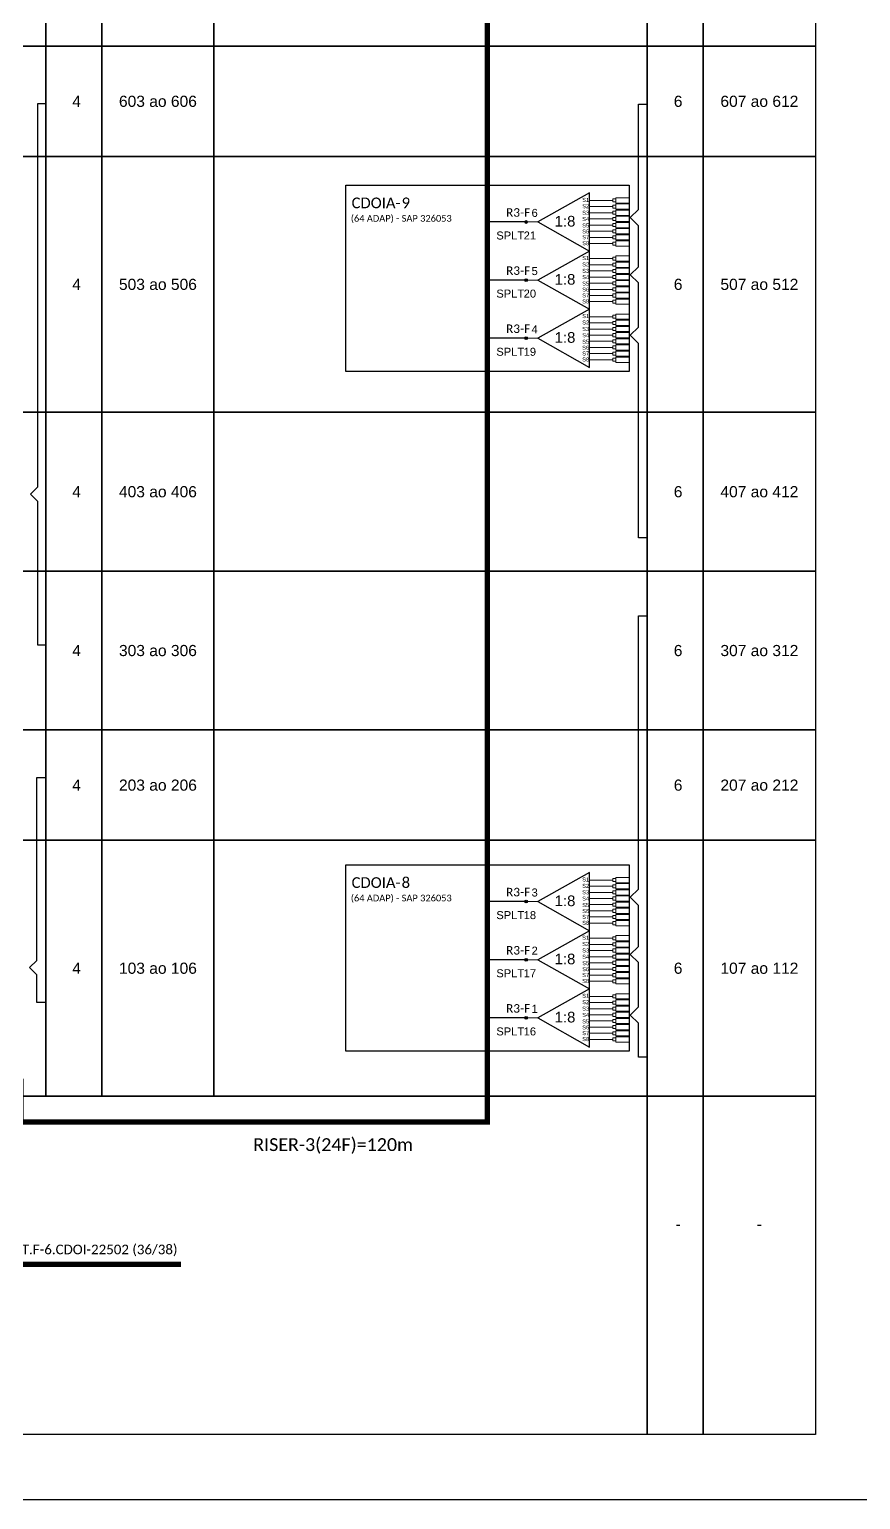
# Model space of a CAD drawing. Extents: x -1126 to 749, y 705 to 1299.
# Drawn here: x -832.1 to -677.8, y 705 to 977.8 of the extents above; entities that cross this region are included whole.
import ezdxf
from ezdxf.enums import TextEntityAlignment as Align

# ---------------------------------------------------------------- set-up
doc = ezdxf.new("R2010")
doc.units = 0
doc.styles.add('ARIAL', font='arial.ttf')
doc.styles.add('WMF-Calibri0', font='calibri.ttf')

# ---------------------------------------------------------------- blocks, each defined once
blk = doc.blocks.new('SPLT_1-8_SC-APC')
at = {"color": 1}
blk.add_lwpolyline([(-7.37, -2.1), (-17.04, -7.55), (-7.37, -13), (-7.37, -2.1)], dxfattribs=at)
at = {"color": 3, "lineweight": 0}
for points in [[(-2.99, -3.51), (-7.37, -3.51)], [(-7.37, -4.66), (-2.99, -4.66)], [(-2.41, -3.02), (-2.41, -4)], [(-2.41, -3.02), (0, -3.02)], [(-2.41, -4), (0, -4)], [(-2.41, -4.17), (-2.41, -5.16)], [(-2.41, -4.17), (0, -4.17)], [(-2.41, -5.16), (0, -5.16)], [(-2.41, -5.32), (-2.41, -6.31)], [(-2.41, -5.32), (0, -5.32)], [(-7.37, -5.82), (-2.99, -5.82)], [(-7.37, -6.97), (-2.99, -6.97)], [(-7.37, -8.12), (-2.99, -8.12)], [(-2.41, -6.31), (0, -6.31)], [(-2.41, -6.48), (-2.41, -7.46)], [(-2.41, -6.48), (0, -6.48)], [(-2.41, -7.46), (0, -7.46)], [(-2.41, -7.63), (-2.41, -8.62)], [(-2.41, -7.63), (0, -7.63)], [(-7.37, -9.28), (-2.99, -9.28)], [(-7.37, -10.43), (-2.99, -10.43)], [(-2.41, -8.62), (0, -8.62)], [(-2.41, -8.78), (-2.41, -9.77)], [(-2.41, -8.78), (0, -8.78)], [(-2.41, -9.77), (0, -9.77)], [(-2.41, -9.94), (-2.41, -10.92)], [(-2.41, -9.94), (0, -9.94)], [(-2.41, -10.92), (0, -10.92)], [(-7.37, -11.58), (-2.99, -11.58)], [(-2.41, -11.09), (-2.41, -12.08)], [(-2.41, -11.09), (0, -11.09)], [(-2.41, -12.08), (0, -12.08)]]:
    blk.add_lwpolyline(points, dxfattribs=at)
for points in [[(-2.99, -3.22), (-2.41, -3.22), (-2.41, -3.8), (-2.99, -3.8)], [(-2.99, -4.38), (-2.41, -4.38), (-2.41, -4.95), (-2.99, -4.95)], [(-2.99, -5.53), (-2.41, -5.53), (-2.41, -6.1), (-2.99, -6.1)], [(-2.99, -6.68), (-2.41, -6.68), (-2.41, -7.26), (-2.99, -7.26)], [(-2.99, -7.84), (-2.41, -7.84), (-2.41, -8.41), (-2.99, -8.41)], [(-2.99, -8.99), (-2.41, -8.99), (-2.41, -9.56), (-2.99, -9.56)], [(-2.99, -10.14), (-2.41, -10.14), (-2.41, -10.72), (-2.99, -10.72)], [(-2.99, -11.3), (-2.41, -11.3), (-2.41, -11.87), (-2.99, -11.87)]]:
    blk.add_lwpolyline(points, close=True, dxfattribs=at)
at = {"color": 1, "lineweight": 0}
blk.add_lwpolyline([(-17.04, -7.55), (-19.26, -7.55)], dxfattribs=at)
at = {"color": 1, "style": 'ARIAL'}
for s, height, p in [('S1', 0.75, (-8.74, -3.78)), ('S2', 0.75, (-8.74, -4.97)), ('S3', 0.75, (-8.74, -6.18)), ('1:8', 2, (-13.91, -8.4)), ('S4', 0.75, (-8.74, -7.36)), ('S5', 0.75, (-8.74, -8.57)), ('S6', 0.75, (-8.74, -9.69)), ('S7', 0.75, (-8.74, -10.78)), ('S8', 0.75, (-8.74, -11.9))]:
    blk.add_text(s, height=height, dxfattribs=at).set_placement(p)

msp = doc.modelspace()

# ---------------------------------------------------------------- hatches: boundary and pattern name
h = msp.add_hatch(color=3)
h.dxf.hatch_style = 1
edge = h.paths.add_edge_path()
edge.add_arc((-739.87, 942.06), 0.254, 0, 360)
h = msp.add_hatch(color=3)
h.dxf.hatch_style = 1
edge = h.paths.add_edge_path()
edge.add_arc((-739.87, 931.27), 0.254, 0, 360)
h = msp.add_hatch(color=3)
h.dxf.hatch_style = 1
edge = h.paths.add_edge_path()
edge.add_arc((-739.87, 920.49), 0.254, 0, 360)
h = msp.add_hatch(color=3)
h.dxf.hatch_style = 1
edge = h.paths.add_edge_path()
edge.add_arc((-739.87, 815.97), 0.254, 0, 360)
h = msp.add_hatch(color=3)
h.dxf.hatch_style = 1
edge = h.paths.add_edge_path()
edge.add_arc((-739.87, 805.18), 0.254, 0, 360)
h = msp.add_hatch(color=3)
h.dxf.hatch_style = 1
edge = h.paths.add_edge_path()
edge.add_arc((-739.87, 794.39), 0.254, 0, 360)

# ---------------------------------------------------------------- linework, layer by layer
for points in [[(-1126.29, 705.02), (-287.73, 705.02), (-287.73, 1299.02), (-1126.29, 1299.02), (-1126.29, 705.02)], [(-829.08, 717.1), (-995.48, 717.1), (-995.48, 779.87), (-829.08, 779.87)], [(-829.08, 779.87), (-818.67, 779.87)], [(-818.67, 779.87), (-797.84, 779.87)], [(-797.84, 779.87), (-717.39, 779.87), (-717.39, 717.1), (-797.84, 717.1)], [(-818.67, 717.1), (-829.08, 717.1)], [(-797.84, 717.1), (-818.67, 717.1)]]:
    msp.add_lwpolyline(points)
at = {"color": 30, "const_width": 0.99}
msp.add_lwpolyline([(-956.88, 768.69), (-956.88, 782.65), (-942.66, 782.65), (-942.66, 784.61), (-920.71, 784.61), (-920.71, 782.65), (-833.7, 782.65), (-833.7, 775.07), (-747.06, 775.07), (-747.06, 783.24), (-747.06, 1126.21)], dxfattribs=at)
for points in [[(-995.48, 1004.16), (-829.08, 1004.16), (-829.08, 974.69), (-995.48, 974.69)], [(-829.08, 1004.16), (-818.67, 1004.16), (-818.67, 974.69), (-829.08, 974.69)], [(-818.67, 1004.16), (-797.84, 1004.16), (-797.84, 974.69), (-818.67, 974.69)], [(-797.84, 1004.16), (-717.39, 1004.16), (-717.39, 974.69), (-797.84, 974.69)], [(-717.39, 1004.16), (-706.97, 1004.16), (-706.97, 974.69), (-717.39, 974.69)], [(-706.97, 1004.16), (-686.14, 1004.16), (-686.14, 974.69), (-706.97, 974.69)], [(-995.48, 974.69), (-829.08, 974.69), (-829.08, 954.22), (-995.48, 954.22)], [(-829.08, 974.69), (-818.67, 974.69), (-818.67, 954.22), (-829.08, 954.22)], [(-818.67, 974.69), (-797.84, 974.69), (-797.84, 954.22), (-818.67, 954.22)], [(-797.84, 974.69), (-717.39, 974.69), (-717.39, 954.22), (-797.84, 954.22)], [(-717.39, 974.69), (-706.97, 974.69), (-706.97, 954.22), (-717.39, 954.22)], [(-706.97, 974.69), (-686.14, 974.69), (-686.14, 954.22), (-706.97, 954.22)], [(-995.48, 954.22), (-829.08, 954.22), (-829.08, 906.75), (-995.48, 906.75)], [(-829.08, 954.22), (-818.67, 954.22), (-818.67, 906.75), (-829.08, 906.75)], [(-818.67, 954.22), (-797.84, 954.22), (-797.84, 906.75), (-818.67, 906.75)], [(-797.84, 954.22), (-717.39, 954.22), (-717.39, 906.75), (-797.84, 906.75)], [(-717.39, 954.22), (-706.97, 954.22), (-706.97, 906.75), (-717.39, 906.75)], [(-706.97, 954.22), (-686.14, 954.22), (-686.14, 906.75), (-706.97, 906.75)], [(-995.48, 906.75), (-829.08, 906.75), (-829.08, 877.28), (-995.48, 877.28)], [(-829.08, 906.75), (-818.67, 906.75), (-818.67, 877.28), (-829.08, 877.28)], [(-818.67, 906.75), (-797.84, 906.75), (-797.84, 877.28), (-818.67, 877.28)], [(-797.84, 906.75), (-717.39, 906.75), (-717.39, 877.28), (-797.84, 877.28)], [(-717.39, 906.75), (-706.97, 906.75), (-706.97, 877.28), (-717.39, 877.28)], [(-706.97, 906.75), (-686.14, 906.75), (-686.14, 877.28), (-706.97, 877.28)], [(-995.48, 877.28), (-829.08, 877.28), (-829.08, 847.81), (-995.48, 847.81)], [(-829.08, 877.28), (-818.67, 877.28), (-818.67, 847.81), (-829.08, 847.81)], [(-818.67, 877.28), (-797.84, 877.28), (-797.84, 847.81), (-818.67, 847.81)], [(-797.84, 877.28), (-717.39, 877.28), (-717.39, 847.81), (-797.84, 847.81)], [(-717.39, 877.28), (-706.97, 877.28), (-706.97, 847.81), (-717.39, 847.81)], [(-706.97, 877.28), (-686.14, 877.28), (-686.14, 847.81), (-706.97, 847.81)], [(-995.48, 847.81), (-829.08, 847.81), (-829.08, 827.34), (-995.48, 827.34)], [(-829.08, 847.81), (-818.67, 847.81), (-818.67, 827.34), (-829.08, 827.34)], [(-818.67, 847.81), (-797.84, 847.81), (-797.84, 827.34), (-818.67, 827.34)], [(-797.84, 847.81), (-717.39, 847.81), (-717.39, 827.34), (-797.84, 827.34)], [(-717.39, 847.81), (-706.97, 847.81), (-706.97, 827.34), (-717.39, 827.34)], [(-706.97, 847.81), (-686.14, 847.81), (-686.14, 827.34), (-706.97, 827.34)], [(-995.48, 827.34), (-829.08, 827.34), (-829.08, 779.87), (-995.48, 779.87)], [(-829.08, 827.34), (-818.67, 827.34), (-818.67, 779.87), (-829.08, 779.87)], [(-818.67, 827.34), (-797.84, 827.34), (-797.84, 779.87), (-818.67, 779.87)], [(-797.84, 827.34), (-717.39, 827.34), (-717.39, 779.87), (-797.84, 779.87)], [(-717.39, 827.34), (-706.97, 827.34), (-706.97, 779.87), (-717.39, 779.87)], [(-706.97, 827.34), (-686.14, 827.34), (-686.14, 779.87), (-706.97, 779.87)], [(-717.39, 779.87), (-706.97, 779.87), (-706.97, 717.1), (-717.39, 717.1)], [(-706.97, 779.87), (-686.14, 779.87), (-686.14, 717.1), (-706.97, 717.1)]]:
    msp.add_lwpolyline(points, close=True)
at = {"color": 3}
for points in [[(-829.03, 863.52), (-830.52, 863.52), (-830.52, 890.23), (-831.93, 891.59), (-830.52, 892.95), (-830.52, 964.07), (-829.03, 964.07)], [(-719.02, 939.32), (-719.02, 941.37), (-720.57, 942.86), (-719.02, 944.35), (-719.02, 963.91), (-717.39, 963.91)], [(-719.02, 925.14), (-719.02, 930.75), (-720.58, 932.24), (-719.02, 933.73), (-719.02, 939.32), (-719.02, 939.32)], [(-717.38, 883.46), (-719.02, 883.46), (-719.02, 919.53), (-720.57, 921.03), (-719.02, 922.52), (-719.02, 925.14)], [(-719.02, 813.22), (-719.02, 815.27), (-720.57, 816.77), (-719.02, 818.26), (-719.02, 868.96), (-717.39, 868.96)], [(-829.22, 797.26), (-830.71, 797.26), (-830.71, 802.36), (-832.12, 803.72), (-830.71, 805.07), (-830.71, 839.02), (-829.22, 839.02)], [(-719.02, 799.05), (-719.02, 804.65), (-720.58, 806.15), (-719.02, 807.64), (-719.02, 813.22), (-719.02, 813.22)], [(-717.38, 787.13), (-719.02, 787.13), (-719.02, 793.44), (-720.57, 794.93), (-719.02, 796.43), (-719.02, 799.05)]]:
    msp.add_lwpolyline(points, dxfattribs=at)
at = {"color": 1}
for points in [[(-773.37, 948.9), (-720.77, 948.9), (-720.77, 914.29), (-773.37, 914.29)], [(-773.37, 822.8), (-720.77, 822.8), (-720.77, 788.19), (-773.37, 788.19)]]:
    msp.add_lwpolyline(points, close=True, dxfattribs=at)
at = {"color": 30}
for points in [[(-739.87, 942.06), (-747.06, 942.06)], [(-739.87, 931.27), (-747.06, 931.27)], [(-739.87, 920.49), (-747.06, 920.49)], [(-739.87, 815.97), (-747.06, 815.97)], [(-739.87, 805.18), (-747.06, 805.18)], [(-739.87, 794.39), (-747.06, 794.39)]]:
    msp.add_lwpolyline(points, dxfattribs=at)
at = {"color": 1, "const_width": 0.99}
msp.add_lwpolyline([(-803.96, 748.65), (-862.75, 748.65)], dxfattribs=at)
at = {"color": 3}
for centre in [(-739.87, 942.06), (-739.87, 931.27), (-739.87, 920.49), (-739.87, 815.97), (-739.87, 805.18), (-739.87, 794.39)]:
    msp.add_circle(centre, 0.254, dxfattribs=at)

# ---------------------------------------------------------------- block references
at = {"color": 3, "xscale": 0.9899999999999999, "yscale": 0.9899999999999999, "zscale": 0.9899999999999999}
for p in [(-720.8, 949.53), (-720.8, 938.74), (-720.8, 927.96), (-720.8, 823.44), (-720.8, 812.65), (-720.8, 801.86)]:
    msp.add_blockref('SPLT_1-8_SC-APC', p, dxfattribs=at)

# ---------------------------------------------------------------- texts
at = {"style": 'ARIAL'}
for s, p in [('4', (-823.35, 964.45)), ('603 ao 606', (-808.25, 964.45)), ('6', (-711.65, 964.45)), ('607 ao 612', (-696.56, 964.45)), ('4', (-823.35, 930.49)), ('503 ao 506', (-808.25, 930.49)), ('6', (-711.65, 930.49)), ('507 ao 512', (-696.56, 930.49)), ('4', (-823.35, 892.02)), ('403 ao 406', (-808.25, 892.02)), ('6', (-711.65, 892.02)), ('407 ao 412', (-696.56, 892.02)), ('4', (-823.35, 862.55)), ('303 ao 306', (-808.25, 862.55)), ('6', (-711.65, 862.55)), ('307 ao 312', (-696.56, 862.55)), ('4', (-823.35, 837.58)), ('203 ao 206', (-808.25, 837.58)), ('6', (-711.65, 837.58)), ('207 ao 212', (-696.56, 837.58)), ('103 ao 106', (-808.25, 803.61)), ('6', (-711.65, 803.61)), ('107 ao 112', (-696.56, 803.61)), ('4', (-823.35, 803.61)), ('-', (-711.65, 756.14)), ('-', (-696.56, 756.14))]:
    msp.add_text(s, height=2.07, dxfattribs=at).set_placement(p, align=Align.MIDDLE_CENTER)
at = {"color": 1, "style": 'WMF-Calibri0'}
for p in [(-772.28, 944.61), (-772.28, 818.51)]:
    msp.add_text('CDOIA-', height=1.98, dxfattribs=at).set_placement(p)
at = {"color": 7, "style": 'WMF-Calibri0'}
for s, p in [('9', (-762.99, 944.61)), ('8', (-762.99, 818.51))]:
    msp.add_text(s, height=1.98, dxfattribs=at).set_placement(p)
at = {"color": 30, "style": 'WMF-Calibri0'}
for s, height, p in [('R3-F', 1.584, (-743.6, 943.03)), ('R3-F', 1.584, (-743.6, 932.25)), ('R3-F', 1.584, (-743.6, 921.46)), ('R3-F', 1.584, (-743.6, 816.94)), ('R3-F', 1.584, (-743.6, 806.15)), ('R3-F', 1.584, (-743.6, 795.36)), ('RISER-3(24F)=120m', 2.3811, (-790.55, 769.69))]:
    msp.add_text(s, height=height, dxfattribs=at).set_placement(p)
at = {"color": 30, "style": 'ARIAL'}
for s, p in [('6', (-738.29, 943)), ('5', (-738.29, 932.21)), ('4', (-738.29, 921.42)), ('3', (-738.29, 816.91)), ('2', (-738.29, 806.12)), ('1', (-738.29, 795.33))]:
    msp.add_text(s, height=1.49, dxfattribs=at).set_placement(p, align=Align.CENTER)
at = {"color": 1, "style": 'WMF-Calibri0'}
for p in [(-763.06, 942.11), (-763.06, 816.01)]:
    msp.add_text('(64 ADAP) - SAP 326053', height=1.2375, dxfattribs=at).set_placement(p, align=Align.CENTER)
at = {"color": 7, "style": 'ARIAL'}
for s, p in [('SPLT', (-742.82, 938.81)), ('21', (-739.18, 938.81)), ('SPLT', (-742.82, 928.03)), ('20', (-739.18, 928.03)), ('SPLT', (-742.82, 917.24)), ('19', (-739.18, 917.24)), ('SPLT', (-742.82, 812.72)), ('18', (-739.18, 812.72)), ('SPLT', (-742.82, 801.93)), ('17', (-739.18, 801.93)), ('SPLT', (-742.82, 791.14)), ('16', (-739.18, 791.14))]:
    msp.add_text(s, height=1.485, dxfattribs=at).set_placement(p, align=Align.CENTER)
at = {"color": 1, "style": 'WMF-Calibri0'}
msp.add_text('RJ.BOT.F-6.CDOI-22502 (36/38)', height=1.782, dxfattribs=at).set_placement((-822.3, 751.43, 1.98), align=Align.MIDDLE_CENTER)

doc.saveas('drawing.dxf')
